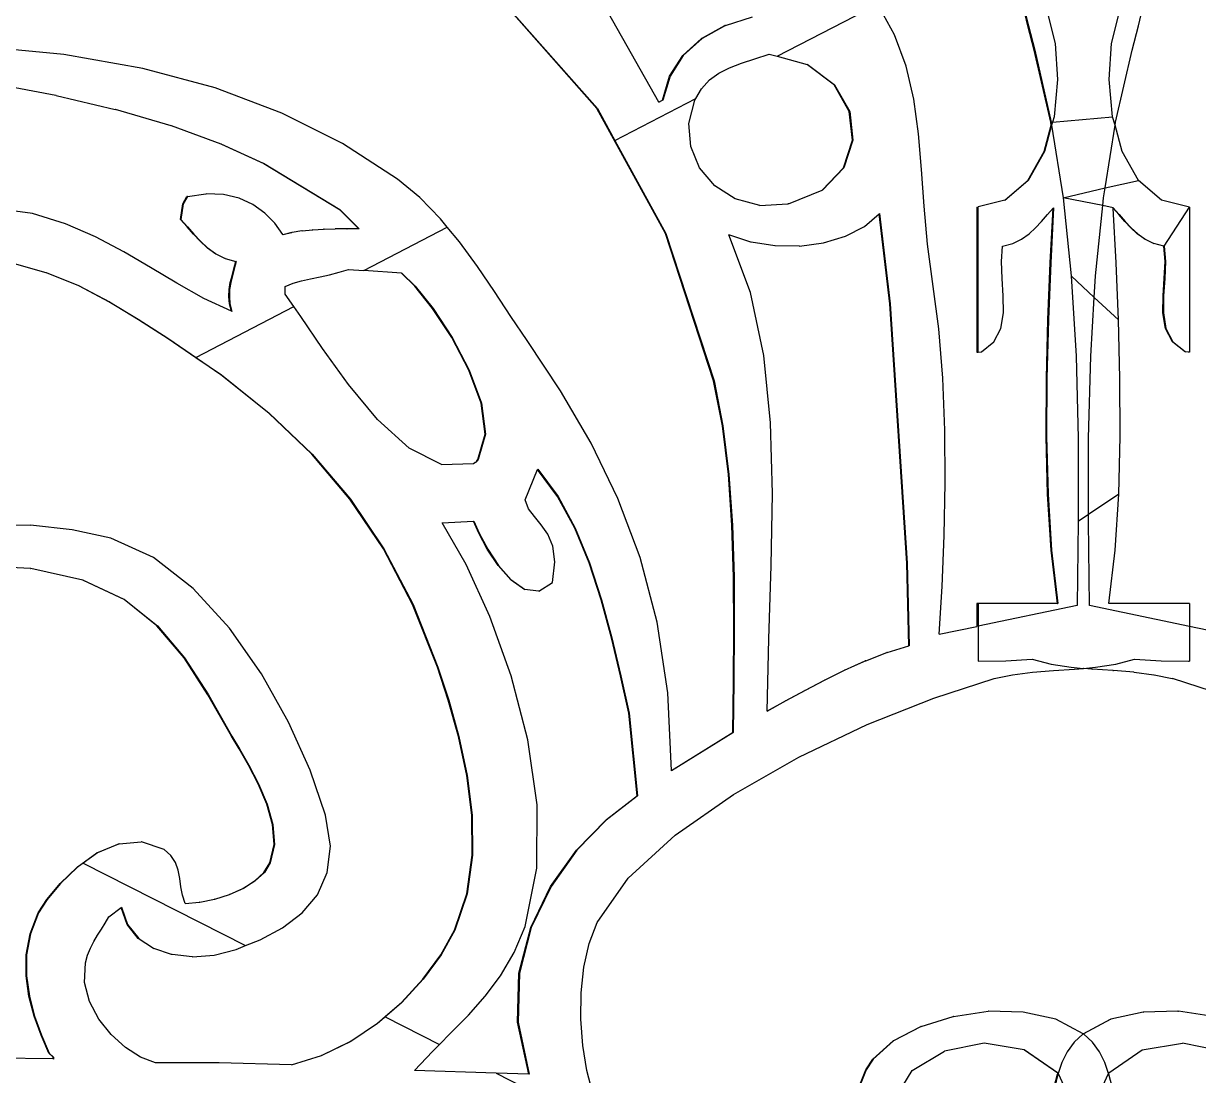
# Model space of a CAD drawing. Header units: inches. Extents: x -343 to 13887, y -13069 to -746.
# Drawn here: x 3012.8 to 3026.01, y -9111.11 to -9099.27 of the extents above; entities that cross this region are included whole.
import ezdxf

# ---------------------------------------------------------------- set-up
doc = ezdxf.new("R2010")
doc.units = ezdxf.units.IN
doc.header["$LTSCALE"] = 17
doc.header["$MEASUREMENT"] = 0
doc.layers.add('OUTLINE', color=1, linetype='Continuous', lineweight=25)

# ---------------------------------------------------------------- blocks, each defined once
blk = doc.blocks.new('kk')
for p, q in [((-1730.309, -2508.164), (-1731.33, -2507.01)), ((-1731.325, -2507.01), (-1730.304, -2508.164)), ((-1728.28, -2507.578), (-1727.154, -2506.995)), ((-1726.962, -2507.337), (-1727.126, -2507.036)), ((-1725.461, -2507.236), (-1725.527, -2506.966)), ((-1725.522, -2506.966), (-1725.456, -2507.236)), ((-1725.245, -2507.078), (-1725.154, -2507.436)), ((-1724.52, -2507.436), (-1724.43, -2507.078)), ((-1724.218, -2507.236), (-1724.152, -2506.966)), ((-1729.614, -2508.093), (-1730.178, -2507.092)), ((-1728.864, -2507.233), (-1728.561, -2507.135)), ((-1729.132, -2507.378), (-1728.869, -2507.233)), ((-1728.864, -2507.233), (-1729.127, -2507.378)), ((-1728.864, -2507.233), (-1728.869, -2507.233)), ((-1726.831, -2507.69), (-1726.962, -2507.337)), ((-1725.39, -2507.51), (-1725.461, -2507.236)), ((-1725.456, -2507.236), (-1725.461, -2507.236)), ((-1725.456, -2507.236), (-1725.385, -2507.51)), ((-1724.289, -2507.51), (-1724.218, -2507.236)), ((-1736.307, -2507.557), (-1737.269, -2507.467)), ((-1729.342, -2507.569), (-1729.132, -2507.378)), ((-1729.127, -2507.378), (-1729.338, -2507.569)), ((-1729.127, -2507.378), (-1729.132, -2507.378)), ((-1725.154, -2507.436), (-1725.127, -2507.841)), ((-1724.547, -2507.841), (-1724.52, -2507.436)), ((-1735.419, -2507.714), (-1736.307, -2507.557)), ((-1729.491, -2507.802), (-1729.342, -2507.569)), ((-1729.338, -2507.569), (-1729.487, -2507.802)), ((-1729.338, -2507.569), (-1729.342, -2507.569)), ((-1728.683, -2507.656), (-1728.534, -2507.608)), ((-1728.534, -2507.608), (-1728.371, -2507.554)), ((-1728.371, -2507.554), (-1728.28, -2507.578)), ((-1728.28, -2507.578), (-1727.943, -2507.672)), ((-1725.204, -2508.321), (-1725.39, -2507.51)), ((-1725.385, -2507.51), (-1725.39, -2507.51)), ((-1725.385, -2507.51), (-1725.199, -2508.321)), ((-1724.475, -2508.321), (-1724.289, -2507.51)), ((-1734.602, -2507.934), (-1735.419, -2507.714)), ((-1728.938, -2507.767), (-1728.818, -2507.707)), ((-1728.818, -2507.707), (-1728.683, -2507.656)), ((-1727.64, -2507.901), (-1727.943, -2507.672)), ((-1727.943, -2507.672), (-1727.939, -2507.672)), ((-1727.939, -2507.672), (-1727.636, -2507.901)), ((-1726.746, -2508.061), (-1726.831, -2507.69)), ((-1729.57, -2508.073), (-1729.491, -2507.802)), ((-1729.487, -2507.802), (-1729.566, -2508.073)), ((-1729.487, -2507.802), (-1729.491, -2507.802)), ((-1729.133, -2507.943), (-1729.043, -2507.843)), ((-1729.043, -2507.843), (-1728.938, -2507.767)), ((-1725.127, -2507.841), (-1725.166, -2508.258)), ((-1724.508, -2508.258), (-1724.547, -2507.841)), ((-1736.396, -2508.018), (-1737.077, -2507.893)), ((-1733.854, -2508.217), (-1734.602, -2507.934)), ((-1729.196, -2508.053), (-1729.133, -2507.943)), ((-1727.47, -2508.198), (-1727.64, -2507.901)), ((-1727.636, -2507.901), (-1727.64, -2507.901)), ((-1727.636, -2507.901), (-1727.465, -2508.198)), ((-1736.392, -2508.018), (-1736.396, -2508.018)), ((-1736.392, -2508.018), (-1735.728, -2508.176)), ((-1730.107, -2508.524), (-1729.196, -2508.053)), ((-1729.614, -2508.093), (-1729.57, -2508.073)), ((-1729.613, -2508.094), (-1729.614, -2508.093)), ((-1729.566, -2508.073), (-1729.613, -2508.094)), ((-1729.566, -2508.073), (-1729.57, -2508.073)), ((-1729.275, -2508.333), (-1729.207, -2508.073)), ((-1729.207, -2508.073), (-1729.196, -2508.053)), ((-1726.692, -2508.449), (-1726.746, -2508.061)), ((-1735.723, -2508.176), (-1735.728, -2508.176)), ((-1735.1, -2508.361), (-1735.723, -2508.176)), ((-1733.171, -2508.559), (-1733.854, -2508.217)), ((-1730.304, -2508.164), (-1730.309, -2508.164)), ((-1729.538, -2509.571), (-1730.309, -2508.164)), ((-1730.304, -2508.164), (-1730.107, -2508.524)), ((-1727.465, -2508.198), (-1727.47, -2508.198)), ((-1727.434, -2508.523), (-1727.47, -2508.198)), ((-1727.465, -2508.198), (-1727.43, -2508.523)), ((-1725.184, -2508.319), (-1724.508, -2508.258)), ((-1725.166, -2508.258), (-1725.184, -2508.319)), ((-1724.481, -2508.355), (-1724.508, -2508.258)), ((-1735.095, -2508.361), (-1735.1, -2508.361)), ((-1734.537, -2508.566), (-1735.095, -2508.361)), ((-1729.254, -2508.592), (-1729.275, -2508.333)), ((-1725.28, -2508.648), (-1725.198, -2508.355)), ((-1725.194, -2508.355), (-1725.275, -2508.648)), ((-1725.198, -2508.355), (-1725.204, -2508.321)), ((-1725.199, -2508.321), (-1725.204, -2508.321)), ((-1725.199, -2508.321), (-1725.184, -2508.319)), ((-1725.199, -2508.321), (-1725.195, -2508.345)), ((-1725.198, -2508.355), (-1725.195, -2508.345)), ((-1725.195, -2508.345), (-1725.194, -2508.355)), ((-1725.184, -2508.319), (-1725.194, -2508.355)), ((-1725.194, -2508.355), (-1725.064, -2509.169)), ((-1724.593, -2509.06), (-1724.481, -2508.355)), ((-1724.481, -2508.355), (-1724.475, -2508.321)), ((-1724.399, -2508.648), (-1724.481, -2508.355)), ((-1730.107, -2508.524), (-1729.534, -2509.571)), ((-1727.536, -2508.833), (-1727.434, -2508.523)), ((-1727.43, -2508.523), (-1727.531, -2508.833)), ((-1727.43, -2508.523), (-1727.434, -2508.523)), ((-1726.657, -2508.851), (-1726.692, -2508.449)), ((-1734.532, -2508.566), (-1734.537, -2508.566)), ((-1734.061, -2508.786), (-1734.537, -2508.566)), ((-1734.532, -2508.566), (-1734.056, -2508.786)), ((-1732.552, -2508.959), (-1733.171, -2508.559)), ((-1729.154, -2508.832), (-1729.254, -2508.592)), ((-1725.462, -2508.974), (-1725.28, -2508.648)), ((-1725.275, -2508.648), (-1725.458, -2508.974)), ((-1725.28, -2508.648), (-1725.275, -2508.648)), ((-1724.216, -2508.974), (-1724.399, -2508.648)), ((-1733.201, -2509.305), (-1734.061, -2508.786)), ((-1734.056, -2508.786), (-1734.061, -2508.786)), ((-1734.056, -2508.786), (-1733.197, -2509.305)), ((-1728.984, -2509.034), (-1729.154, -2508.832)), ((-1727.777, -2509.086), (-1727.536, -2508.833)), ((-1727.531, -2508.833), (-1727.773, -2509.086)), ((-1727.531, -2508.833), (-1727.536, -2508.833)), ((-1726.627, -2509.266), (-1726.657, -2508.851)), ((-1732.301, -2509.167), (-1732.552, -2508.959)), ((-1728.755, -2509.181), (-1728.984, -2509.034)), ((-1725.722, -2509.198), (-1725.462, -2508.974)), ((-1725.459, -2508.975), (-1725.717, -2509.198)), ((-1725.462, -2508.974), (-1725.458, -2508.974)), ((-1725.459, -2508.975), (-1725.462, -2508.974)), ((-1725.458, -2508.974), (-1725.459, -2508.975)), ((-1725.064, -2509.169), (-1724.593, -2509.06)), ((-1724.61, -2509.169), (-1724.593, -2509.06)), ((-1724.593, -2509.06), (-1724.216, -2508.974)), ((-1723.957, -2509.198), (-1724.216, -2508.974)), ((-1734.969, -2509.24), (-1734.921, -2509.154)), ((-1734.916, -2509.154), (-1734.964, -2509.24)), ((-1734.916, -2509.154), (-1734.921, -2509.154)), ((-1734.916, -2509.154), (-1734.71, -2509.125)), ((-1734.71, -2509.125), (-1734.706, -2509.126)), ((-1734.705, -2509.125), (-1734.706, -2509.126)), ((-1734.511, -2509.134), (-1734.705, -2509.125)), ((-1734.335, -2509.176), (-1734.511, -2509.134)), ((-1734.179, -2509.247), (-1734.335, -2509.176)), ((-1732.069, -2509.406), (-1732.301, -2509.167)), ((-1728.476, -2509.256), (-1728.755, -2509.181)), ((-1728.156, -2509.24), (-1727.777, -2509.086)), ((-1727.773, -2509.086), (-1727.777, -2509.086)), ((-1725.064, -2509.169), (-1724.974, -2510.048)), ((-1724.619, -2509.259), (-1725.064, -2509.169)), ((-1724.619, -2509.259), (-1724.61, -2509.169)), ((-1736.66, -2509.348), (-1737.435, -2509.245)), ((-1734.993, -2509.413), (-1734.969, -2509.24)), ((-1734.964, -2509.24), (-1734.988, -2509.413)), ((-1734.964, -2509.24), (-1734.969, -2509.24)), ((-1734.044, -2509.342), (-1734.179, -2509.247)), ((-1733.197, -2509.305), (-1733.201, -2509.305)), ((-1732.986, -2509.521), (-1733.201, -2509.305)), ((-1733.197, -2509.305), (-1732.982, -2509.521)), ((-1728.476, -2509.256), (-1728.161, -2509.24)), ((-1728.156, -2509.24), (-1728.161, -2509.24)), ((-1726.59, -2509.692), (-1726.627, -2509.266)), ((-1726.035, -2509.277), (-1726.021, -2509.274)), ((-1726.035, -2509.277), (-1726.035, -2510.907)), ((-1725.722, -2509.198), (-1726.021, -2509.274)), ((-1726.021, -2510.906), (-1726.021, -2509.274)), ((-1725.722, -2509.198), (-1725.717, -2509.198)), ((-1725.241, -2509.359), (-1725.178, -2509.289)), ((-1725.209, -2509.903), (-1725.178, -2509.289)), ((-1725.173, -2509.283), (-1725.205, -2509.903)), ((-1725.178, -2509.289), (-1725.173, -2509.283)), ((-1724.7, -2510.048), (-1724.619, -2509.259)), ((-1724.501, -2509.283), (-1724.619, -2509.259)), ((-1724.501, -2509.283), (-1724.433, -2509.359)), ((-1724.501, -2509.289), (-1724.501, -2509.283)), ((-1724.438, -2509.359), (-1724.501, -2509.289)), ((-1724.47, -2509.903), (-1724.501, -2509.289)), ((-1723.644, -2509.277), (-1723.957, -2509.198)), ((-1723.928, -2509.716), (-1723.644, -2509.277)), ((-1723.644, -2509.277), (-1723.644, -2510.907)), ((-1736.288, -2509.464), (-1736.66, -2509.348)), ((-1734.919, -2509.496), (-1734.993, -2509.413)), ((-1734.988, -2509.413), (-1734.993, -2509.413)), ((-1734.988, -2509.413), (-1734.915, -2509.496)), ((-1733.931, -2509.456), (-1734.044, -2509.342)), ((-1733.842, -2509.585), (-1733.931, -2509.456)), ((-1731.992, -2509.501), (-1732.069, -2509.406)), ((-1727.299, -2509.492), (-1727.133, -2509.352)), ((-1727.133, -2509.352), (-1727.129, -2509.348)), ((-1727.014, -2510.364), (-1727.133, -2509.352)), ((-1727.129, -2509.348), (-1727.01, -2510.364)), ((-1725.374, -2509.509), (-1725.307, -2509.436)), ((-1725.307, -2509.436), (-1725.241, -2509.359)), ((-1724.372, -2509.436), (-1724.438, -2509.359)), ((-1724.438, -2509.359), (-1724.433, -2509.359)), ((-1724.433, -2509.359), (-1724.368, -2509.436)), ((-1724.304, -2509.509), (-1724.372, -2509.436)), ((-1724.368, -2509.436), (-1724.372, -2509.436)), ((-1724.368, -2509.436), (-1724.3, -2509.509)), ((-1735.948, -2509.611), (-1736.288, -2509.464)), ((-1734.847, -2509.579), (-1734.919, -2509.496)), ((-1734.915, -2509.496), (-1734.919, -2509.496)), ((-1734.915, -2509.496), (-1734.843, -2509.579)), ((-1734.773, -2509.66), (-1734.847, -2509.579)), ((-1734.843, -2509.579), (-1734.847, -2509.579)), ((-1734.843, -2509.579), (-1734.768, -2509.66)), ((-1733.842, -2509.585), (-1733.741, -2509.561)), ((-1733.741, -2509.561), (-1733.842, -2509.586)), ((-1733.842, -2509.586), (-1733.842, -2509.585)), ((-1733.736, -2509.561), (-1733.741, -2509.561)), ((-1733.628, -2509.543), (-1733.736, -2509.561)), ((-1733.624, -2509.543), (-1733.628, -2509.543)), ((-1733.624, -2509.543), (-1733.509, -2509.532)), ((-1733.504, -2509.532), (-1733.509, -2509.532)), ((-1733.504, -2509.532), (-1733.384, -2509.525)), ((-1733.379, -2509.525), (-1733.384, -2509.525)), ((-1733.379, -2509.525), (-1733.254, -2509.521)), ((-1733.25, -2509.521), (-1733.254, -2509.521)), ((-1733.121, -2509.52), (-1733.25, -2509.521)), ((-1733.121, -2509.52), (-1733.119, -2509.52)), ((-1733.117, -2509.52), (-1733.119, -2509.52)), ((-1732.986, -2509.521), (-1733.117, -2509.52)), ((-1732.982, -2509.521), (-1732.986, -2509.521)), ((-1732.932, -2509.987), (-1731.992, -2509.501)), ((-1731.855, -2509.667), (-1731.992, -2509.501)), ((-1729.534, -2509.571), (-1729.538, -2509.571)), ((-1728.997, -2511.229), (-1729.538, -2509.571)), ((-1729.534, -2509.571), (-1728.992, -2511.229)), ((-1728.825, -2509.586), (-1728.824, -2509.588)), ((-1728.579, -2509.67), (-1728.824, -2509.588)), ((-1728.581, -2510.236), (-1728.824, -2509.588)), ((-1727.514, -2509.602), (-1727.299, -2509.492)), ((-1725.532, -2509.636), (-1725.448, -2509.577)), ((-1725.448, -2509.577), (-1725.374, -2509.509)), ((-1724.231, -2509.577), (-1724.304, -2509.509)), ((-1724.3, -2509.509), (-1724.304, -2509.509)), ((-1724.3, -2509.509), (-1724.226, -2509.577)), ((-1724.147, -2509.636), (-1724.231, -2509.577)), ((-1724.226, -2509.577), (-1724.231, -2509.577)), ((-1724.226, -2509.577), (-1724.142, -2509.636)), ((-1735.632, -2509.778), (-1735.948, -2509.611)), ((-1734.768, -2509.66), (-1734.773, -2509.66)), ((-1734.692, -2509.734), (-1734.773, -2509.66)), ((-1734.768, -2509.66), (-1734.688, -2509.734)), ((-1731.653, -2509.943), (-1731.855, -2509.667)), ((-1728.574, -2509.67), (-1728.579, -2509.67)), ((-1728.309, -2509.712), (-1728.574, -2509.67)), ((-1728.305, -2509.712), (-1728.309, -2509.712)), ((-1728.034, -2509.714), (-1728.305, -2509.712)), ((-1728.03, -2509.714), (-1728.034, -2509.714)), ((-1728.03, -2509.714), (-1727.762, -2509.676)), ((-1727.762, -2509.676), (-1727.514, -2509.602)), ((-1726.463, -2510.644), (-1726.59, -2509.692)), ((-1725.76, -2509.887), (-1725.746, -2509.716)), ((-1725.746, -2509.716), (-1725.63, -2509.683)), ((-1725.63, -2509.683), (-1725.532, -2509.636)), ((-1724.049, -2509.683), (-1724.147, -2509.636)), ((-1724.142, -2509.636), (-1724.147, -2509.636)), ((-1724.142, -2509.636), (-1724.044, -2509.683)), ((-1724.044, -2509.683), (-1724.049, -2509.683)), ((-1723.933, -2509.716), (-1724.044, -2509.683)), ((-1723.918, -2509.887), (-1723.933, -2509.716)), ((-1723.928, -2509.716), (-1723.933, -2509.716)), ((-1723.928, -2509.716), (-1723.914, -2509.887)), ((-1735.331, -2509.955), (-1735.632, -2509.778)), ((-1734.688, -2509.734), (-1734.692, -2509.734)), ((-1734.601, -2509.8), (-1734.692, -2509.734)), ((-1734.688, -2509.734), (-1734.597, -2509.8)), ((-1734.496, -2509.852), (-1734.601, -2509.8)), ((-1734.597, -2509.8), (-1734.601, -2509.8)), ((-1734.597, -2509.8), (-1734.491, -2509.852)), ((-1734.491, -2509.852), (-1734.496, -2509.852)), ((-1734.491, -2509.852), (-1734.372, -2509.889)), ((-1736.505, -2510.013), (-1736.915, -2509.899)), ((-1735.034, -2510.133), (-1735.331, -2509.955)), ((-1734.414, -2510.048), (-1734.393, -2509.969)), ((-1734.389, -2509.969), (-1734.41, -2510.048)), ((-1734.393, -2509.969), (-1734.372, -2509.889)), ((-1734.389, -2509.969), (-1734.393, -2509.969)), ((-1734.367, -2509.889), (-1734.389, -2509.969)), ((-1734.367, -2509.889), (-1734.372, -2509.889)), ((-1733.208, -2510.009), (-1733.102, -2509.976)), ((-1733.102, -2509.976), (-1732.932, -2509.987)), ((-1732.508, -2510.018), (-1732.932, -2509.987)), ((-1731.462, -2510.225), (-1731.653, -2509.943)), ((-1725.752, -2510.077), (-1725.76, -2509.887)), ((-1725.236, -2510.545), (-1725.209, -2509.903)), ((-1725.205, -2509.903), (-1725.231, -2510.541)), ((-1725.209, -2509.903), (-1725.205, -2509.903)), ((-1724.443, -2510.545), (-1724.47, -2509.903)), ((-1723.927, -2510.077), (-1723.918, -2509.887)), ((-1723.914, -2509.887), (-1723.922, -2510.077)), ((-1723.914, -2509.887), (-1723.918, -2509.887)), ((-1736.501, -2510.013), (-1736.505, -2510.013)), ((-1736.137, -2510.162), (-1736.501, -2510.013)), ((-1734.433, -2510.125), (-1734.414, -2510.048)), ((-1734.41, -2510.048), (-1734.428, -2510.125)), ((-1734.41, -2510.048), (-1734.414, -2510.048)), ((-1733.728, -2510.133), (-1733.631, -2510.104)), ((-1733.631, -2510.104), (-1733.53, -2510.081)), ((-1733.53, -2510.081), (-1733.424, -2510.059)), ((-1733.424, -2510.059), (-1733.316, -2510.036)), ((-1733.316, -2510.036), (-1733.208, -2510.009)), ((-1732.357, -2510.165), (-1732.508, -2510.018)), ((-1732.508, -2510.018), (-1732.504, -2510.018)), ((-1732.504, -2510.018), (-1732.352, -2510.165)), ((-1725.738, -2510.274), (-1725.752, -2510.077)), ((-1724.974, -2510.048), (-1724.92, -2510.952)), ((-1724.974, -2510.048), (-1724.715, -2510.291)), ((-1724.715, -2510.291), (-1724.7, -2510.048)), ((-1723.941, -2510.274), (-1723.927, -2510.077)), ((-1723.922, -2510.077), (-1723.936, -2510.274)), ((-1723.922, -2510.077), (-1723.927, -2510.077)), ((-1735.798, -2510.34), (-1736.137, -2510.162)), ((-1736.133, -2510.162), (-1736.137, -2510.162)), ((-1736.133, -2510.162), (-1735.793, -2510.34)), ((-1734.731, -2510.302), (-1735.034, -2510.133)), ((-1734.449, -2510.282), (-1734.445, -2510.203)), ((-1734.445, -2510.203), (-1734.433, -2510.125)), ((-1734.441, -2510.203), (-1734.445, -2510.203)), ((-1734.441, -2510.203), (-1734.444, -2510.282)), ((-1734.428, -2510.125), (-1734.441, -2510.203)), ((-1734.428, -2510.125), (-1734.433, -2510.125)), ((-1733.818, -2510.17), (-1733.728, -2510.133)), ((-1733.818, -2510.256), (-1733.818, -2510.17)), ((-1732.157, -2510.417), (-1732.357, -2510.165)), ((-1732.352, -2510.165), (-1732.357, -2510.165)), ((-1732.352, -2510.165), (-1732.152, -2510.417)), ((-1731.277, -2510.505), (-1731.462, -2510.225)), ((-1728.431, -2510.946), (-1728.581, -2510.236)), ((-1735.47, -2510.539), (-1735.798, -2510.34)), ((-1735.793, -2510.34), (-1735.798, -2510.34)), ((-1735.793, -2510.34), (-1735.465, -2510.539)), ((-1734.42, -2510.448), (-1734.731, -2510.302)), ((-1734.444, -2510.282), (-1734.449, -2510.282)), ((-1734.441, -2510.365), (-1734.449, -2510.282)), ((-1734.444, -2510.282), (-1734.437, -2510.365)), ((-1734.42, -2510.448), (-1734.441, -2510.365)), ((-1734.437, -2510.365), (-1734.441, -2510.365)), ((-1734.437, -2510.365), (-1734.415, -2510.451)), ((-1733.718, -2510.395), (-1733.818, -2510.256)), ((-1726.823, -2513.283), (-1727.014, -2510.364)), ((-1727.014, -2510.364), (-1727.01, -2510.364)), ((-1727.01, -2510.364), (-1726.818, -2513.283)), ((-1725.737, -2510.466), (-1725.738, -2510.274)), ((-1724.754, -2510.952), (-1724.715, -2510.291)), ((-1724.715, -2510.291), (-1724.443, -2510.545)), ((-1723.942, -2510.466), (-1723.941, -2510.274)), ((-1723.936, -2510.274), (-1723.941, -2510.274)), ((-1723.936, -2510.274), (-1723.937, -2510.466)), ((-1734.821, -2510.966), (-1733.718, -2510.395)), ((-1734.415, -2510.451), (-1734.42, -2510.448)), ((-1733.639, -2510.506), (-1733.718, -2510.395)), ((-1733.397, -2510.865), (-1733.639, -2510.506)), ((-1731.943, -2510.743), (-1732.157, -2510.417)), ((-1732.152, -2510.417), (-1732.157, -2510.417)), ((-1732.152, -2510.417), (-1731.938, -2510.743)), ((-1731.094, -2510.775), (-1731.277, -2510.505)), ((-1725.766, -2510.643), (-1725.737, -2510.466)), ((-1723.913, -2510.643), (-1723.942, -2510.466)), ((-1723.937, -2510.466), (-1723.942, -2510.466)), ((-1723.937, -2510.466), (-1723.908, -2510.643)), ((-1735.136, -2510.754), (-1735.47, -2510.539)), ((-1735.465, -2510.539), (-1735.47, -2510.539)), ((-1735.465, -2510.539), (-1735.131, -2510.754)), ((-1726.419, -2511.201), (-1726.463, -2510.644)), ((-1725.843, -2510.793), (-1725.766, -2510.643)), ((-1725.253, -2511.199), (-1725.236, -2510.545)), ((-1725.231, -2510.545), (-1725.249, -2511.199)), ((-1725.231, -2510.541), (-1725.236, -2510.545)), ((-1725.236, -2510.545), (-1725.231, -2510.545)), ((-1725.231, -2510.541), (-1725.231, -2510.545)), ((-1724.426, -2511.199), (-1724.443, -2510.545)), ((-1723.836, -2510.793), (-1723.913, -2510.643)), ((-1723.908, -2510.643), (-1723.913, -2510.643)), ((-1723.908, -2510.643), (-1723.832, -2510.793)), ((-1734.539, -2511.163), (-1735.136, -2510.754)), ((-1735.131, -2510.754), (-1735.136, -2510.754)), ((-1735.131, -2510.754), (-1734.821, -2510.966)), ((-1731.75, -2511.109), (-1731.943, -2510.743)), ((-1731.938, -2510.743), (-1731.943, -2510.743)), ((-1731.938, -2510.743), (-1731.745, -2511.109)), ((-1730.719, -2511.343), (-1731.094, -2510.775)), ((-1733.105, -2511.273), (-1733.397, -2510.865)), ((-1726.035, -2510.907), (-1726.021, -2510.906)), ((-1726.021, -2510.906), (-1725.985, -2510.905)), ((-1725.985, -2510.905), (-1725.843, -2510.793)), ((-1723.694, -2510.905), (-1723.836, -2510.793)), ((-1723.832, -2510.793), (-1723.836, -2510.793)), ((-1723.832, -2510.793), (-1723.689, -2510.905)), ((-1723.689, -2510.905), (-1723.694, -2510.905)), ((-1723.658, -2510.906), (-1723.689, -2510.905)), ((-1723.644, -2510.907), (-1723.658, -2510.906)), ((-1734.821, -2510.966), (-1734.534, -2511.163)), ((-1728.357, -2511.704), (-1728.431, -2510.946)), ((-1724.92, -2510.952), (-1724.896, -2511.876)), ((-1724.778, -2511.876), (-1724.754, -2510.952)), ((-1734, -2511.593), (-1734.539, -2511.163)), ((-1734.534, -2511.163), (-1734.539, -2511.163)), ((-1734.534, -2511.163), (-1733.995, -2511.593)), ((-1731.613, -2511.482), (-1731.75, -2511.109)), ((-1731.745, -2511.109), (-1731.75, -2511.109)), ((-1731.745, -2511.109), (-1731.608, -2511.482)), ((-1732.776, -2511.667), (-1733.105, -2511.273)), ((-1728.992, -2511.229), (-1728.997, -2511.229)), ((-1728.897, -2511.738), (-1728.997, -2511.229)), ((-1728.992, -2511.229), (-1728.892, -2511.738)), ((-1726.396, -2511.784), (-1726.419, -2511.201)), ((-1725.256, -2511.856), (-1725.253, -2511.199)), ((-1725.253, -2511.199), (-1725.249, -2511.199)), ((-1725.249, -2511.199), (-1725.252, -2511.856)), ((-1724.423, -2511.856), (-1724.426, -2511.199)), ((-1730.375, -2511.931), (-1730.719, -2511.343)), ((-1731.568, -2511.829), (-1731.613, -2511.482)), ((-1731.608, -2511.482), (-1731.613, -2511.482)), ((-1731.608, -2511.482), (-1731.563, -2511.829)), ((-1733.517, -2512.055), (-1734, -2511.593)), ((-1733.995, -2511.593), (-1734, -2511.593)), ((-1733.995, -2511.593), (-1733.512, -2512.055)), ((-1732.422, -2511.987), (-1732.776, -2511.667)), ((-1728.336, -2512.497), (-1728.357, -2511.704)), ((-1731.648, -2512.116), (-1731.568, -2511.829)), ((-1731.563, -2511.829), (-1731.644, -2512.116)), ((-1731.563, -2511.829), (-1731.568, -2511.829)), ((-1728.83, -2512.283), (-1728.897, -2511.738)), ((-1728.892, -2511.738), (-1728.897, -2511.738)), ((-1728.892, -2511.738), (-1728.825, -2512.283)), ((-1726.392, -2512.378), (-1726.396, -2511.784)), ((-1730.073, -2512.553), (-1730.375, -2511.931)), ((-1725.256, -2511.856), (-1725.252, -2511.856)), ((-1725.24, -2512.504), (-1725.256, -2511.856)), ((-1725.252, -2511.856), (-1725.235, -2512.504)), ((-1724.896, -2511.876), (-1724.894, -2512.814)), ((-1724.78, -2512.736), (-1724.778, -2511.876)), ((-1724.439, -2512.504), (-1724.423, -2511.856)), ((-1733.088, -2512.56), (-1733.517, -2512.055)), ((-1733.512, -2512.055), (-1733.517, -2512.055)), ((-1733.512, -2512.055), (-1733.083, -2512.56)), ((-1732.057, -2512.171), (-1732.422, -2511.987)), ((-1732.057, -2512.171), (-1731.696, -2512.159)), ((-1731.696, -2512.159), (-1731.681, -2512.149)), ((-1731.692, -2512.159), (-1731.696, -2512.159)), ((-1731.676, -2512.149), (-1731.692, -2512.159)), ((-1731.681, -2512.149), (-1731.672, -2512.144)), ((-1731.676, -2512.149), (-1731.681, -2512.149)), ((-1731.668, -2512.144), (-1731.676, -2512.149)), ((-1731.672, -2512.144), (-1731.664, -2512.137)), ((-1731.668, -2512.144), (-1731.672, -2512.144)), ((-1731.66, -2512.137), (-1731.668, -2512.144)), ((-1731.664, -2512.137), (-1731.659, -2512.129)), ((-1731.66, -2512.137), (-1731.664, -2512.137)), ((-1731.655, -2512.129), (-1731.66, -2512.137)), ((-1731.659, -2512.129), (-1731.648, -2512.116)), ((-1731.655, -2512.129), (-1731.659, -2512.129)), ((-1731.644, -2512.116), (-1731.655, -2512.129)), ((-1731.644, -2512.116), (-1731.648, -2512.116)), ((-1731.118, -2512.57), (-1730.977, -2512.228)), ((-1730.977, -2512.228), (-1730.975, -2512.224)), ((-1730.752, -2512.533), (-1730.977, -2512.228)), ((-1730.975, -2512.224), (-1730.747, -2512.533)), ((-1728.79, -2512.853), (-1728.83, -2512.283)), ((-1728.825, -2512.283), (-1728.83, -2512.283)), ((-1728.825, -2512.283), (-1728.786, -2512.853)), ((-1728.35, -2513.311), (-1728.336, -2512.497)), ((-1726.403, -2512.969), (-1726.392, -2512.378)), ((-1732.711, -2513.121), (-1733.088, -2512.56)), ((-1733.083, -2512.56), (-1733.088, -2512.56)), ((-1733.083, -2512.56), (-1732.706, -2513.121)), ((-1731.079, -2512.669), (-1731.118, -2512.57)), ((-1730.559, -2512.889), (-1730.752, -2512.533)), ((-1730.752, -2512.533), (-1730.747, -2512.533)), ((-1730.747, -2512.533), (-1730.555, -2512.889)), ((-1729.821, -2513.22), (-1730.073, -2512.553)), ((-1725.24, -2512.504), (-1725.235, -2512.504)), ((-1725.199, -2513.135), (-1725.24, -2512.504)), ((-1725.24, -2512.504), (-1725.235, -2512.507)), ((-1725.235, -2512.504), (-1725.235, -2512.507)), ((-1725.235, -2512.507), (-1725.195, -2513.135)), ((-1724.439, -2512.504), (-1724.78, -2512.736)), ((-1724.48, -2513.135), (-1724.439, -2512.504)), ((-1731.013, -2512.758), (-1731.079, -2512.669)), ((-1730.936, -2512.849), (-1731.013, -2512.758)), ((-1724.78, -2512.736), (-1724.894, -2512.814)), ((-1724.78, -2512.814), (-1724.78, -2512.736)), ((-1737.153, -2512.852), (-1736.679, -2512.853)), ((-1736.212, -2512.906), (-1736.679, -2512.853)), ((-1732.05, -2512.829), (-1731.696, -2512.808)), ((-1731.781, -2513.297), (-1732.05, -2512.829)), ((-1731.637, -2512.946), (-1731.696, -2512.808)), ((-1731.696, -2512.808), (-1731.692, -2512.808)), ((-1731.692, -2512.808), (-1731.632, -2512.946)), ((-1730.863, -2512.956), (-1730.936, -2512.849)), ((-1730.398, -2513.28), (-1730.559, -2512.889)), ((-1730.555, -2512.889), (-1730.559, -2512.889)), ((-1730.555, -2512.889), (-1730.393, -2513.28)), ((-1728.786, -2512.853), (-1728.79, -2512.853)), ((-1728.772, -2513.438), (-1728.79, -2512.853)), ((-1728.786, -2512.853), (-1728.767, -2513.438)), ((-1724.894, -2512.814), (-1724.907, -2513.759)), ((-1724.767, -2513.759), (-1724.78, -2512.814)), ((-1735.776, -2513.002), (-1736.212, -2512.906)), ((-1735.298, -2513.218), (-1735.776, -2513.002)), ((-1731.543, -2513.124), (-1731.637, -2512.946)), ((-1731.632, -2512.946), (-1731.637, -2512.946)), ((-1731.632, -2512.946), (-1731.538, -2513.124)), ((-1730.807, -2513.091), (-1730.863, -2512.956)), ((-1726.427, -2513.543), (-1726.403, -2512.969)), ((-1732.383, -2513.747), (-1732.711, -2513.121)), ((-1732.706, -2513.121), (-1732.711, -2513.121)), ((-1732.706, -2513.121), (-1732.378, -2513.747)), ((-1731.421, -2513.309), (-1731.543, -2513.124)), ((-1731.538, -2513.124), (-1731.543, -2513.124)), ((-1731.538, -2513.124), (-1731.416, -2513.309)), ((-1730.784, -2513.268), (-1730.807, -2513.091)), ((-1725.199, -2513.135), (-1725.195, -2513.135)), ((-1725.13, -2513.737), (-1725.199, -2513.135)), ((-1725.195, -2513.135), (-1725.125, -2513.737)), ((-1724.549, -2513.737), (-1724.48, -2513.135)), ((-1734.851, -2513.567), (-1735.298, -2513.218)), ((-1730.808, -2513.499), (-1730.784, -2513.268)), ((-1730.262, -2513.694), (-1730.398, -2513.28)), ((-1730.393, -2513.28), (-1730.398, -2513.28)), ((-1730.393, -2513.28), (-1730.257, -2513.694)), ((-1729.63, -2513.945), (-1729.821, -2513.22)), ((-1726.799, -2514.213), (-1726.823, -2513.283)), ((-1726.818, -2513.283), (-1726.823, -2513.283)), ((-1726.818, -2513.283), (-1726.795, -2514.213)), ((-1736.682, -2513.343), (-1737.425, -2513.305)), ((-1736.682, -2513.343), (-1736.677, -2513.343)), ((-1736.091, -2513.475), (-1736.677, -2513.343)), ((-1731.514, -2513.882), (-1731.781, -2513.297)), ((-1731.279, -2513.471), (-1731.421, -2513.309)), ((-1731.416, -2513.309), (-1731.421, -2513.309)), ((-1731.416, -2513.309), (-1731.275, -2513.471)), ((-1728.376, -2514.132), (-1728.35, -2513.311)), ((-1735.627, -2513.692), (-1736.091, -2513.475)), ((-1736.087, -2513.475), (-1736.091, -2513.475)), ((-1736.087, -2513.475), (-1735.622, -2513.692)), ((-1731.125, -2513.578), (-1731.279, -2513.471)), ((-1731.275, -2513.471), (-1731.279, -2513.471)), ((-1731.275, -2513.471), (-1731.121, -2513.578)), ((-1730.963, -2513.598), (-1730.808, -2513.499)), ((-1728.767, -2513.438), (-1728.772, -2513.438)), ((-1728.769, -2514.028), (-1728.772, -2513.438)), ((-1728.767, -2513.438), (-1728.764, -2514.028)), ((-1726.46, -2514.082), (-1726.427, -2513.543)), ((-1734.443, -2514.015), (-1734.851, -2513.567)), ((-1731.121, -2513.578), (-1731.125, -2513.578)), ((-1730.967, -2513.598), (-1731.121, -2513.578)), ((-1730.963, -2513.598), (-1730.967, -2513.598)), ((-1735.258, -2513.986), (-1735.627, -2513.692)), ((-1735.622, -2513.692), (-1735.627, -2513.692)), ((-1735.622, -2513.692), (-1735.253, -2513.986)), ((-1732.102, -2514.451), (-1732.383, -2513.747)), ((-1732.378, -2513.747), (-1732.383, -2513.747)), ((-1732.378, -2513.747), (-1732.098, -2514.451)), ((-1730.146, -2514.121), (-1730.262, -2513.694)), ((-1730.257, -2513.694), (-1730.262, -2513.694)), ((-1730.257, -2513.694), (-1730.141, -2514.121)), ((-1726.021, -2513.737), (-1726.035, -2513.737)), ((-1726.035, -2513.737), (-1726.035, -2513.994)), ((-1726.021, -2513.737), (-1726.021, -2513.991)), ((-1725.13, -2513.737), (-1726.021, -2513.737)), ((-1724.907, -2513.759), (-1726.021, -2513.991)), ((-1725.13, -2513.737), (-1725.125, -2513.737)), ((-1723.644, -2513.994), (-1724.767, -2513.759)), ((-1723.644, -2513.737), (-1724.549, -2513.737)), ((-1723.644, -2513.737), (-1723.644, -2513.994)), ((-1731.274, -2514.551), (-1731.514, -2513.882)), ((-1729.51, -2514.74), (-1729.63, -2513.945)), ((-1734.954, -2514.346), (-1735.258, -2513.986)), ((-1735.253, -2513.986), (-1735.258, -2513.986)), ((-1735.253, -2513.986), (-1734.95, -2514.346)), ((-1734.083, -2514.528), (-1734.443, -2514.015)), ((-1728.774, -2514.615), (-1728.769, -2514.028)), ((-1728.764, -2514.028), (-1728.769, -2514.028)), ((-1728.764, -2514.028), (-1728.769, -2514.615)), ((-1726.46, -2514.082), (-1726.035, -2513.994)), ((-1726.021, -2513.991), (-1726.035, -2513.994)), ((-1726.021, -2513.991), (-1726.022, -2514.384)), ((-1723.644, -2513.994), (-1723.644, -2514.384)), ((-1723.219, -2514.082), (-1723.644, -2513.994)), ((-1730.045, -2514.55), (-1730.146, -2514.121)), ((-1730.141, -2514.121), (-1730.146, -2514.121)), ((-1730.141, -2514.121), (-1730.04, -2514.55)), ((-1728.395, -2514.946), (-1728.376, -2514.132)), ((-1727.044, -2514.289), (-1726.799, -2514.213)), ((-1726.795, -2514.213), (-1726.799, -2514.213)), ((-1734.685, -2514.764), (-1734.954, -2514.346)), ((-1734.95, -2514.346), (-1734.954, -2514.346)), ((-1734.95, -2514.346), (-1734.68, -2514.764)), ((-1727.286, -2514.381), (-1727.049, -2514.289)), ((-1727.044, -2514.289), (-1727.049, -2514.289)), ((-1731.981, -2514.823), (-1732.102, -2514.451)), ((-1732.098, -2514.451), (-1732.102, -2514.451)), ((-1732.098, -2514.451), (-1731.976, -2514.823)), ((-1727.524, -2514.485), (-1727.29, -2514.381)), ((-1727.286, -2514.381), (-1727.519, -2514.485)), ((-1727.286, -2514.381), (-1727.29, -2514.381)), ((-1726.022, -2514.384), (-1725.71, -2514.38)), ((-1725.71, -2514.38), (-1725.412, -2514.364)), ((-1725.412, -2514.364), (-1725.201, -2514.418)), ((-1725.201, -2514.418), (-1724.974, -2514.453)), ((-1725.175, -2514.491), (-1724.936, -2514.475)), ((-1724.974, -2514.453), (-1724.839, -2514.466)), ((-1724.936, -2514.475), (-1724.839, -2514.466)), ((-1724.837, -2514.466), (-1724.839, -2514.466)), ((-1724.837, -2514.466), (-1724.7, -2514.453)), ((-1724.743, -2514.475), (-1724.837, -2514.466)), ((-1724.743, -2514.475), (-1724.738, -2514.475)), ((-1724.504, -2514.491), (-1724.738, -2514.475)), ((-1724.7, -2514.453), (-1724.473, -2514.418)), ((-1724.473, -2514.418), (-1724.262, -2514.364)), ((-1724.262, -2514.364), (-1723.964, -2514.38)), ((-1723.964, -2514.38), (-1723.653, -2514.384)), ((-1723.653, -2514.384), (-1723.644, -2514.384)), ((-1733.777, -2515.072), (-1734.083, -2514.528)), ((-1731.088, -2515.269), (-1731.274, -2514.551)), ((-1729.952, -2514.97), (-1730.045, -2514.55)), ((-1730.04, -2514.55), (-1730.045, -2514.55)), ((-1730.04, -2514.55), (-1729.948, -2514.97)), ((-1727.971, -2514.714), (-1727.75, -2514.597)), ((-1727.746, -2514.597), (-1727.967, -2514.714)), ((-1727.75, -2514.597), (-1727.524, -2514.485)), ((-1727.746, -2514.597), (-1727.75, -2514.597)), ((-1727.519, -2514.485), (-1727.746, -2514.597)), ((-1727.519, -2514.485), (-1727.524, -2514.485)), ((-1726.521, -2514.8), (-1725.839, -2514.581)), ((-1725.839, -2514.581), (-1725.633, -2514.537)), ((-1725.633, -2514.537), (-1725.409, -2514.51)), ((-1725.409, -2514.51), (-1725.175, -2514.491)), ((-1724.504, -2514.491), (-1724.5, -2514.491)), ((-1724.27, -2514.51), (-1724.5, -2514.491)), ((-1724.27, -2514.51), (-1724.265, -2514.51)), ((-1724.265, -2514.51), (-1724.046, -2514.537)), ((-1724.046, -2514.537), (-1724.041, -2514.537)), ((-1724.041, -2514.537), (-1723.84, -2514.581)), ((-1723.84, -2514.581), (-1723.835, -2514.581)), ((-1723.158, -2514.8), (-1723.835, -2514.581)), ((-1729.47, -2515.616), (-1729.51, -2514.74)), ((-1728.782, -2515.186), (-1728.774, -2514.615)), ((-1728.769, -2514.615), (-1728.777, -2515.186)), ((-1728.769, -2514.615), (-1728.774, -2514.615)), ((-1728.187, -2514.833), (-1727.971, -2514.714)), ((-1727.967, -2514.714), (-1728.183, -2514.833)), ((-1727.967, -2514.714), (-1727.971, -2514.714)), ((-1734.419, -2515.229), (-1734.685, -2514.764)), ((-1734.68, -2514.764), (-1734.685, -2514.764)), ((-1734.68, -2514.764), (-1734.415, -2515.229)), ((-1731.866, -2515.234), (-1731.981, -2514.823)), ((-1731.976, -2514.823), (-1731.981, -2514.823)), ((-1731.976, -2514.823), (-1731.861, -2515.234)), ((-1728.395, -2514.946), (-1728.187, -2514.833)), ((-1728.183, -2514.833), (-1728.395, -2514.948)), ((-1728.183, -2514.833), (-1728.187, -2514.833)), ((-1727.27, -2515.099), (-1726.521, -2514.8)), ((-1729.857, -2515.899), (-1729.952, -2514.97)), ((-1729.948, -2514.97), (-1729.952, -2514.97)), ((-1729.948, -2514.97), (-1729.852, -2515.899)), ((-1728.395, -2514.948), (-1728.395, -2514.946)), ((-1733.535, -2515.612), (-1733.777, -2515.072)), ((-1728.037, -2515.465), (-1727.27, -2515.099)), ((-1734.335, -2515.373), (-1734.419, -2515.229)), ((-1734.415, -2515.229), (-1734.419, -2515.229)), ((-1734.415, -2515.229), (-1734.33, -2515.373)), ((-1731.773, -2515.67), (-1731.866, -2515.234)), ((-1731.861, -2515.234), (-1731.866, -2515.234)), ((-1731.861, -2515.234), (-1731.769, -2515.67)), ((-1730.983, -2516.001), (-1731.088, -2515.269)), ((-1729.47, -2515.616), (-1728.782, -2515.186)), ((-1728.777, -2515.186), (-1729.47, -2515.618)), ((-1728.777, -2515.186), (-1728.782, -2515.186)), ((-1734.229, -2515.556), (-1734.335, -2515.373)), ((-1734.33, -2515.373), (-1734.335, -2515.373)), ((-1734.33, -2515.373), (-1734.224, -2515.556)), ((-1728.774, -2515.884), (-1728.037, -2515.465)), ((-1734.119, -2515.766), (-1734.229, -2515.556)), ((-1734.224, -2515.556), (-1734.229, -2515.556)), ((-1734.224, -2515.556), (-1734.115, -2515.766)), ((-1733.364, -2516.116), (-1733.535, -2515.612)), ((-1731.717, -2516.119), (-1731.773, -2515.67)), ((-1731.769, -2515.67), (-1731.773, -2515.67)), ((-1731.769, -2515.67), (-1731.712, -2516.119)), ((-1729.47, -2515.618), (-1729.47, -2515.616)), ((-1734.023, -2515.993), (-1734.119, -2515.766)), ((-1734.115, -2515.766), (-1734.119, -2515.766)), ((-1734.115, -2515.766), (-1734.018, -2515.993)), ((-1730.207, -2516.169), (-1729.857, -2515.899)), ((-1729.852, -2515.899), (-1730.202, -2516.169)), ((-1729.852, -2515.899), (-1729.857, -2515.899)), ((-1729.43, -2516.343), (-1728.774, -2515.884)), ((-1733.958, -2516.224), (-1734.023, -2515.993)), ((-1734.018, -2515.993), (-1734.023, -2515.993)), ((-1734.018, -2515.993), (-1733.953, -2516.224)), ((-1730.984, -2516.713), (-1730.983, -2516.001)), ((-1733.307, -2516.467), (-1733.364, -2516.116)), ((-1731.711, -2516.568), (-1731.717, -2516.119)), ((-1731.712, -2516.119), (-1731.717, -2516.119)), ((-1731.712, -2516.119), (-1731.707, -2516.568)), ((-1730.539, -2516.512), (-1730.207, -2516.169)), ((-1730.202, -2516.169), (-1730.535, -2516.512)), ((-1730.202, -2516.169), (-1730.207, -2516.169)), ((-1733.941, -2516.449), (-1733.958, -2516.224)), ((-1733.953, -2516.224), (-1733.958, -2516.224)), ((-1733.953, -2516.224), (-1733.936, -2516.449)), ((-1735.933, -2516.543), (-1735.689, -2516.439)), ((-1735.684, -2516.439), (-1735.928, -2516.543)), ((-1735.684, -2516.439), (-1735.689, -2516.439)), ((-1735.684, -2516.439), (-1735.435, -2516.417)), ((-1735.431, -2516.417), (-1735.435, -2516.417)), ((-1735.179, -2516.505), (-1735.431, -2516.417)), ((-1733.989, -2516.656), (-1733.941, -2516.449)), ((-1733.936, -2516.449), (-1733.985, -2516.656)), ((-1733.936, -2516.449), (-1733.941, -2516.449)), ((-1729.957, -2516.828), (-1729.43, -2516.343)), ((-1736.156, -2516.702), (-1735.933, -2516.543)), ((-1735.928, -2516.543), (-1736.088, -2516.657)), ((-1735.928, -2516.543), (-1735.933, -2516.543)), ((-1735.101, -2516.571), (-1735.179, -2516.505)), ((-1735.051, -2516.649), (-1735.101, -2516.571)), ((-1733.342, -2516.764), (-1733.307, -2516.467)), ((-1731.771, -2517.004), (-1731.711, -2516.568)), ((-1731.707, -2516.568), (-1731.767, -2517.004)), ((-1731.707, -2516.568), (-1731.711, -2516.568)), ((-1730.83, -2516.919), (-1730.539, -2516.512)), ((-1730.535, -2516.512), (-1730.825, -2516.919)), ((-1730.535, -2516.512), (-1730.539, -2516.512)), ((-1736.348, -2516.886), (-1736.156, -2516.702)), ((-1736.152, -2516.702), (-1736.344, -2516.886)), ((-1736.152, -2516.702), (-1736.156, -2516.702)), ((-1736.088, -2516.657), (-1736.152, -2516.702)), ((-1736.088, -2516.657), (-1734.261, -2517.586)), ((-1735.02, -2516.736), (-1735.051, -2516.649)), ((-1734.055, -2516.762), (-1733.989, -2516.656)), ((-1733.985, -2516.656), (-1734.05, -2516.762)), ((-1733.985, -2516.656), (-1733.989, -2516.656)), ((-1731.118, -2517.37), (-1730.984, -2516.713)), ((-1735.002, -2516.829), (-1735.02, -2516.736)), ((-1734.988, -2516.924), (-1735.002, -2516.829)), ((-1734.291, -2516.942), (-1734.158, -2516.858)), ((-1734.153, -2516.858), (-1734.286, -2516.942)), ((-1734.158, -2516.858), (-1734.055, -2516.762)), ((-1734.153, -2516.858), (-1734.158, -2516.858)), ((-1734.05, -2516.762), (-1734.153, -2516.858)), ((-1734.05, -2516.762), (-1734.055, -2516.762)), ((-1733.453, -2517.013), (-1733.342, -2516.764)), ((-1730.306, -2517.326), (-1729.957, -2516.828)), ((-1736.498, -2517.067), (-1736.348, -2516.886)), ((-1736.344, -2516.886), (-1736.493, -2517.067)), ((-1736.344, -2516.886), (-1736.348, -2516.886)), ((-1734.97, -2517.019), (-1734.988, -2516.924)), ((-1734.444, -2517.011), (-1734.291, -2516.942)), ((-1734.286, -2516.942), (-1734.44, -2517.011)), ((-1734.286, -2516.942), (-1734.291, -2516.942)), ((-1731.054, -2517.382), (-1730.83, -2516.919)), ((-1730.825, -2516.919), (-1731.049, -2517.382)), ((-1730.825, -2516.919), (-1730.83, -2516.919)), ((-1736.593, -2517.218), (-1736.498, -2517.067)), ((-1736.493, -2517.067), (-1736.589, -2517.218)), ((-1736.493, -2517.067), (-1736.498, -2517.067)), ((-1734.94, -2517.11), (-1734.97, -2517.019)), ((-1734.94, -2517.11), (-1734.78, -2517.098)), ((-1734.775, -2517.098), (-1734.78, -2517.098)), ((-1734.775, -2517.098), (-1734.61, -2517.064)), ((-1734.606, -2517.064), (-1734.61, -2517.064)), ((-1734.606, -2517.064), (-1734.444, -2517.011)), ((-1734.44, -2517.011), (-1734.444, -2517.011)), ((-1733.626, -2517.218), (-1733.453, -2517.013)), ((-1731.911, -2517.413), (-1731.771, -2517.004)), ((-1731.767, -2517.004), (-1731.907, -2517.413)), ((-1731.767, -2517.004), (-1731.771, -2517.004)), ((-1736.686, -2517.454), (-1736.593, -2517.218)), ((-1736.589, -2517.218), (-1736.681, -2517.454)), ((-1736.589, -2517.218), (-1736.593, -2517.218)), ((-1735.8, -2517.262), (-1735.661, -2517.156)), ((-1735.661, -2517.156), (-1735.657, -2517.153)), ((-1735.592, -2517.349), (-1735.661, -2517.156)), ((-1735.657, -2517.153), (-1735.588, -2517.349)), ((-1733.846, -2517.385), (-1733.626, -2517.218)), ((-1735.882, -2517.4), (-1735.84, -2517.332)), ((-1735.84, -2517.332), (-1735.8, -2517.262)), ((-1735.468, -2517.504), (-1735.592, -2517.349)), ((-1735.588, -2517.349), (-1735.592, -2517.349)), ((-1735.588, -2517.349), (-1735.463, -2517.504)), ((-1734.098, -2517.52), (-1733.846, -2517.385)), ((-1731.242, -2517.665), (-1731.118, -2517.37)), ((-1731.186, -2517.895), (-1731.054, -2517.382)), ((-1731.049, -2517.382), (-1731.182, -2517.895)), ((-1731.049, -2517.382), (-1731.054, -2517.382)), ((-1730.396, -2517.562), (-1730.306, -2517.326)), ((-1736.729, -2517.691), (-1736.686, -2517.454)), ((-1736.681, -2517.454), (-1736.725, -2517.691)), ((-1736.681, -2517.454), (-1736.686, -2517.454)), ((-1735.969, -2517.539), (-1735.926, -2517.468)), ((-1735.926, -2517.468), (-1735.882, -2517.4)), ((-1735.298, -2517.617), (-1735.468, -2517.504)), ((-1735.463, -2517.504), (-1735.468, -2517.504)), ((-1735.463, -2517.504), (-1735.293, -2517.617)), ((-1734.261, -2517.586), (-1734.098, -2517.52)), ((-1732.066, -2517.691), (-1731.911, -2517.413)), ((-1731.907, -2517.413), (-1732.062, -2517.691)), ((-1731.907, -2517.413), (-1731.911, -2517.413)), ((-1736.04, -2517.693), (-1736.007, -2517.613)), ((-1736.007, -2517.613), (-1735.969, -2517.539)), ((-1735.293, -2517.617), (-1735.298, -2517.617)), ((-1735.093, -2517.687), (-1735.293, -2517.617)), ((-1734.615, -2517.694), (-1734.367, -2517.629)), ((-1734.367, -2517.629), (-1734.261, -2517.586)), ((-1730.456, -2517.829), (-1730.396, -2517.562)), ((-1736.731, -2517.926), (-1736.729, -2517.691)), ((-1736.725, -2517.691), (-1736.729, -2517.691)), ((-1736.725, -2517.691), (-1736.726, -2517.926)), ((-1736.072, -2518.002), (-1736.063, -2517.78)), ((-1736.063, -2517.78), (-1736.04, -2517.693)), ((-1735.088, -2517.687), (-1735.093, -2517.687)), ((-1734.864, -2517.713), (-1735.088, -2517.687)), ((-1734.861, -2517.713), (-1734.864, -2517.713)), ((-1734.859, -2517.713), (-1734.861, -2517.713)), ((-1734.859, -2517.713), (-1734.615, -2517.694)), ((-1732.267, -2517.965), (-1732.066, -2517.691)), ((-1732.062, -2517.691), (-1732.262, -2517.965)), ((-1732.062, -2517.691), (-1732.066, -2517.691)), ((-1731.393, -2517.924), (-1731.242, -2517.665)), ((-1731.201, -2518.448), (-1731.186, -2517.895)), ((-1731.182, -2517.895), (-1731.197, -2518.448)), ((-1731.182, -2517.895), (-1731.186, -2517.895)), ((-1730.487, -2518.116), (-1730.456, -2517.829)), ((-1736.698, -2518.156), (-1736.731, -2517.926)), ((-1736.726, -2517.926), (-1736.731, -2517.926)), ((-1736.726, -2517.926), (-1736.693, -2518.156)), ((-1736.018, -2518.215), (-1736.072, -2518.002)), ((-1732.507, -2518.225), (-1732.267, -2517.965)), ((-1732.262, -2517.965), (-1732.502, -2518.225)), ((-1732.262, -2517.965), (-1732.267, -2517.965)), ((-1731.566, -2518.155), (-1731.393, -2517.924)), ((-1736.639, -2518.38), (-1736.698, -2518.156)), ((-1736.693, -2518.156), (-1736.698, -2518.156)), ((-1736.693, -2518.156), (-1736.635, -2518.38)), ((-1731.755, -2518.368), (-1731.566, -2518.155)), ((-1730.491, -2518.413), (-1730.487, -2518.116)), ((-1735.914, -2518.412), (-1736.018, -2518.215)), ((-1732.781, -2518.461), (-1732.507, -2518.225)), ((-1732.502, -2518.225), (-1732.69, -2518.386)), ((-1732.502, -2518.225), (-1732.507, -2518.225)), ((-1736.562, -2518.594), (-1736.639, -2518.38)), ((-1736.635, -2518.38), (-1736.639, -2518.38)), ((-1736.635, -2518.38), (-1736.557, -2518.594)), ((-1735.775, -2518.586), (-1735.914, -2518.412)), ((-1732.69, -2518.386), (-1732.777, -2518.461)), ((-1732.69, -2518.386), (-1732.08, -2518.697)), ((-1731.955, -2518.572), (-1731.755, -2518.368)), ((-1730.469, -2518.708), (-1730.491, -2518.413)), ((-1726.661, -2518.496), (-1726.301, -2518.382)), ((-1726.297, -2518.382), (-1726.301, -2518.382)), ((-1726.297, -2518.382), (-1725.91, -2518.325)), ((-1725.905, -2518.325), (-1725.91, -2518.325)), ((-1725.513, -2518.333), (-1725.905, -2518.325)), ((-1725.148, -2518.415), (-1725.513, -2518.333)), ((-1724.839, -2518.579), (-1725.148, -2518.415)), ((-1724.839, -2518.579), (-1724.531, -2518.415)), ((-1724.527, -2518.415), (-1724.836, -2518.58)), ((-1724.531, -2518.415), (-1724.527, -2518.415)), ((-1724.166, -2518.333), (-1724.527, -2518.415)), ((-1724.166, -2518.333), (-1724.161, -2518.333)), ((-1723.774, -2518.325), (-1724.161, -2518.333)), ((-1723.774, -2518.325), (-1723.769, -2518.325)), ((-1723.377, -2518.382), (-1723.769, -2518.325)), ((-1733.084, -2518.663), (-1732.781, -2518.461)), ((-1732.777, -2518.461), (-1733.079, -2518.663)), ((-1732.777, -2518.461), (-1732.781, -2518.461)), ((-1732.08, -2518.697), (-1731.955, -2518.572)), ((-1731.075, -2519.034), (-1731.201, -2518.448)), ((-1731.197, -2518.448), (-1731.201, -2518.448)), ((-1731.197, -2518.448), (-1731.071, -2519.034)), ((-1726.976, -2518.659), (-1726.666, -2518.496)), ((-1726.661, -2518.496), (-1726.972, -2518.659)), ((-1726.661, -2518.496), (-1726.666, -2518.496)), ((-1724.838, -2518.58), (-1724.839, -2518.579)), ((-1736.474, -2518.797), (-1736.562, -2518.594)), ((-1736.557, -2518.594), (-1736.562, -2518.594)), ((-1736.557, -2518.594), (-1736.469, -2518.797)), ((-1735.613, -2518.731), (-1735.775, -2518.586)), ((-1733.409, -2518.822), (-1733.084, -2518.663)), ((-1733.079, -2518.663), (-1733.404, -2518.822)), ((-1733.079, -2518.663), (-1733.084, -2518.663)), ((-1732.158, -2518.776), (-1732.08, -2518.697)), ((-1730.423, -2518.991), (-1730.469, -2518.708)), ((-1727.205, -2518.862), (-1726.976, -2518.659)), ((-1726.972, -2518.659), (-1727.201, -2518.862)), ((-1726.972, -2518.659), (-1726.976, -2518.659)), ((-1725.952, -2518.684), (-1726.4, -2518.772)), ((-1725.505, -2518.757), (-1725.952, -2518.684)), ((-1724.94, -2518.674), (-1725.019, -2518.781)), ((-1724.838, -2518.58), (-1724.94, -2518.674)), ((-1724.836, -2518.58), (-1724.838, -2518.58)), ((-1724.734, -2518.674), (-1724.836, -2518.58)), ((-1724.656, -2518.781), (-1724.734, -2518.674)), ((-1724.174, -2518.757), (-1723.722, -2518.684)), ((-1723.278, -2518.772), (-1723.722, -2518.684)), ((-1736.426, -2518.861), (-1740.53, -2518.797)), ((-1736.426, -2518.84), (-1736.474, -2518.797)), ((-1736.469, -2518.797), (-1736.474, -2518.797)), ((-1736.469, -2518.797), (-1736.421, -2518.84)), ((-1736.426, -2518.861), (-1736.426, -2518.84)), ((-1736.421, -2518.84), (-1736.426, -2518.84)), ((-1736.421, -2518.84), (-1736.421, -2518.862)), ((-1735.442, -2518.84), (-1735.613, -2518.731)), ((-1735.275, -2518.905), (-1735.442, -2518.84)), ((-1733.746, -2518.926), (-1733.409, -2518.822)), ((-1733.404, -2518.822), (-1733.409, -2518.822)), ((-1732.36, -2518.991), (-1732.158, -2518.776)), ((-1726.764, -2518.992), (-1726.4, -2518.772)), ((-1725.5, -2518.757), (-1725.505, -2518.757)), ((-1725.13, -2519.016), (-1725.505, -2518.757)), ((-1725.5, -2518.757), (-1725.125, -2519.016)), ((-1725.019, -2518.781), (-1725.078, -2518.9)), ((-1724.596, -2518.9), (-1724.656, -2518.781)), ((-1724.549, -2519.016), (-1724.174, -2518.757)), ((-1736.421, -2518.862), (-1736.426, -2518.861)), ((-1734.558, -2518.905), (-1735.275, -2518.905)), ((-1733.746, -2518.926), (-1734.558, -2518.905)), ((-1727.285, -2518.985), (-1727.205, -2518.862)), ((-1727.201, -2518.862), (-1727.28, -2518.985)), ((-1727.201, -2518.862), (-1727.205, -2518.862)), ((-1725.078, -2518.9), (-1725.122, -2519.023)), ((-1724.553, -2519.023), (-1724.596, -2518.9)), ((-1731.444, -2519.022), (-1732.36, -2518.991)), ((-1731.441, -2519.022), (-1731.444, -2519.022)), ((-1731.441, -2519.022), (-1730.203, -2519.653)), ((-1731.075, -2519.034), (-1731.441, -2519.022)), ((-1731.071, -2519.034), (-1731.075, -2519.034)), ((-1730.354, -2519.251), (-1730.423, -2518.991)), ((-1727.344, -2519.132), (-1727.285, -2518.985)), ((-1727.28, -2518.985), (-1727.34, -2519.132)), ((-1727.28, -2518.985), (-1727.285, -2518.985)), ((-1726.962, -2519.319), (-1726.764, -2518.992)), ((-1725.165, -2519.173), (-1725.129, -2519.031)), ((-1725.124, -2519.031), (-1725.16, -2519.173)), ((-1725.125, -2519.016), (-1725.13, -2519.016)), ((-1725.126, -2519.023), (-1725.13, -2519.016)), ((-1725.129, -2519.031), (-1725.126, -2519.023)), ((-1725.129, -2519.031), (-1725.124, -2519.031)), ((-1725.126, -2519.023), (-1725.124, -2519.018)), ((-1725.124, -2519.029), (-1725.126, -2519.023)), ((-1725.125, -2519.016), (-1725.124, -2519.018)), ((-1725.124, -2519.018), (-1725.122, -2519.023)), ((-1725.122, -2519.023), (-1725.124, -2519.029)), ((-1725.124, -2519.029), (-1725.124, -2519.031)), ((-1725.122, -2519.023), (-1724.907, -2519.489)), ((-1724.767, -2519.489), (-1724.553, -2519.023)), ((-1724.553, -2519.023), (-1724.549, -2519.016)), ((-1724.55, -2519.031), (-1724.553, -2519.023)), ((-1724.514, -2519.173), (-1724.55, -2519.031))]:
    blk.add_line(p, q)

msp = doc.modelspace()

# ---------------------------------------------------------------- block references
at = {"layer": 'OUTLINE'}
msp.add_blockref('kk', (4749.555, -6592.063), dxfattribs=at)

doc.saveas('drawing.dxf')
